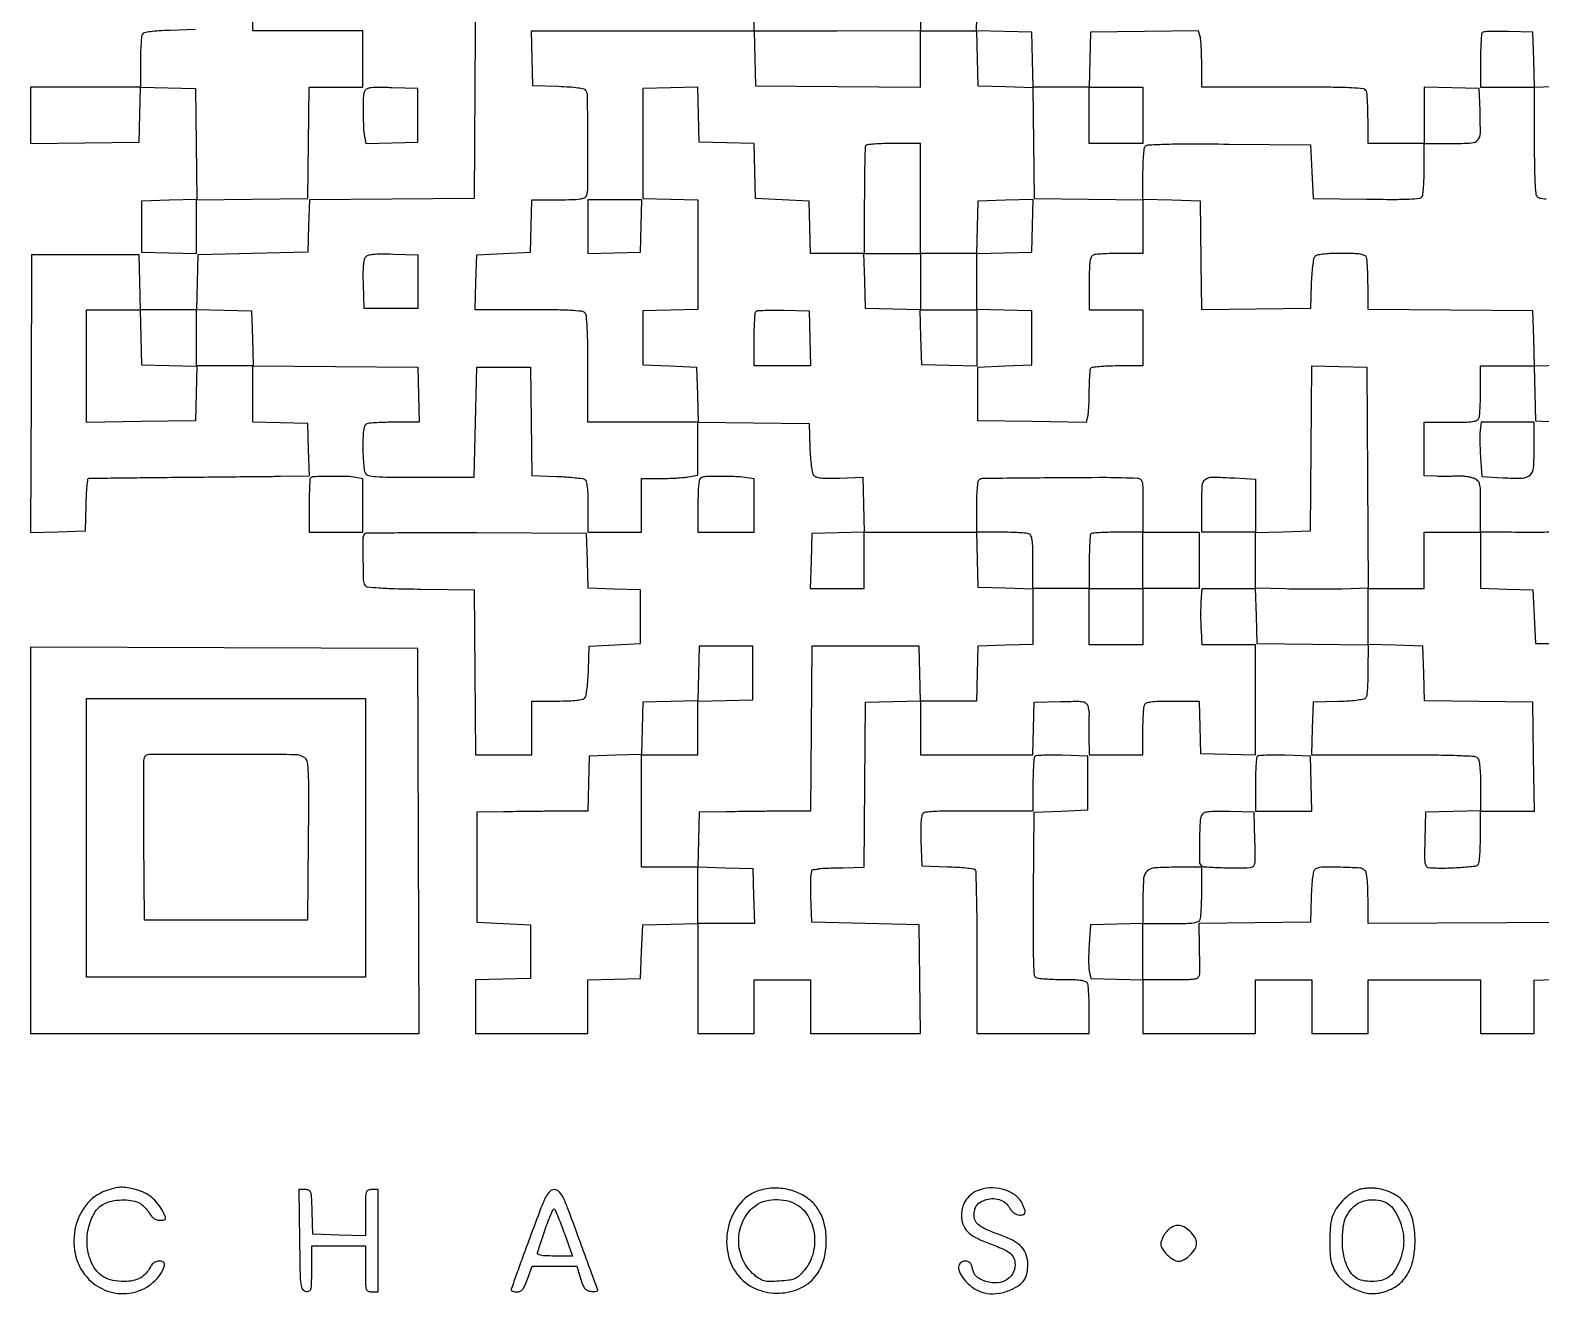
# Model space of a CAD drawing. Extents: x 179 to 1071, y 112 to 1107.
# Drawn here: x 179 to 770, y 112 to 606 of the extents above; entities that cross this region are included whole.
import ezdxf

# ---------------------------------------------------------------- set-up
doc = ezdxf.new("R2010")
doc.units = 0

msp = doc.modelspace()

# ---------------------------------------------------------------- linework, layer by layer
for points in [[(353.021194, 626.932122), (352.760597, 583.716061), (352.5, 540.5), (320.284831, 540.236193), (288.069661, 539.972386), (287.784831, 529.736193), (287.5, 519.5), (266, 519), (244.5, 518.5), (244.216168, 507.75), (243.932337, 497), (233, 497), (222.067663, 497), (221.783832, 507.75), (221.5, 518.5), (200.5, 518.5), (179.5, 518.5), (179.241371, 464.216081), (178.982742, 409.932162), (189.741371, 410.216081), (200.5, 410.5), (200.784983, 420.75, -0.006511), (200.945719, 424.685749, -0.010662), (201.196289, 428.013236, -0.004523), (201.490142, 430.787448, -0.348579), (201.784983, 431.082292, -0.025611), (202.357742, 431.11864, -0.00005), (211.543089, 431.229478, -0.000361), (221.872335, 431.345623, -0.000224), (234, 431.467794, 0.000017), (246.887357, 431.592276, 0.000018), (259.561839, 431.715571, 0.000017), (270.498228, 431.82271, 0.000079), (276.784983, 431.885503), (288.069966, 432), (287.784983, 442.25), (287.5, 452.5), (276.75, 452.783832), (266, 453.067663), (266, 464.047685), (266, 475.027706), (298.25, 474.763853), (330.5, 474.5), (330.783832, 463.75), (331.067663, 453), (321.615619, 453, 0.00593), (317.880092, 452.955696, 0.007809), (314.475463, 452.821697, 0.005887), (311.638889, 452.632128, 0.0721), (310.581787, 452.393011, 0.188329), (309.787918, 451.670019, 0.071886), (309.31469, 450.223948, 0.035943), (309.06419, 447.749366, 0.007258), (309, 443.32727, 0.009887), (309.06651, 439.963907, 0.012432), (309.267074, 436.854244, 0.010616), (309.553271, 434.274829, 0.090159), (309.909187, 433.169685, 0.215412), (311.151509, 432.215309, 0.038645), (314.110031, 431.757667, 0.017506), (319.501099, 431.535379, 0.002005), (331.659187, 431.508733), (352.5, 431.546612), (353, 453.023306), (353.5, 474.5), (364, 474.5), (374.5, 474.5), (374.769551, 453.365522), (375.039103, 432.231044), (384.769551, 431.835524, -0.006929), (388.587919, 431.627281, -0.009555), (392.008868, 431.327351, -0.00662), (394.846901, 430.985715, -0.106468), (395.75, 430.660985, -0.200997), (396.331606, 429.840721, -0.026002), (396.698973, 427.67557, -0.021483), (396.931155, 424.505891, -0.00754), (397, 419.940983), (397, 410), (407.5, 410), (418, 410), (418, 420.5), (418, 431), (425.25, 431.011006, 0.007384), (428.300722, 431.060694, 0.006558), (431.471875, 431.200855, 0.006596), (434.322224, 431.402079, 0.020037), (436.25, 431.641848), (440, 432.261685), (440, 442.650345), (440, 453.039005), (461.75, 452.769502), (483.5, 452.5), (483.790118, 443.054124, 0.010612), (483.983292, 439.337379, 0.014279), (484.325445, 435.984828, 0.011324), (484.748958, 433.236709, 0.130018), (485.20511, 432.252858, 0.155416), (486.198291, 431.61667, 0.039597), (488.102117, 431.265925, 0.026248), (490.988679, 431.119878, 0.007761), (495.414992, 431.197133), (504.5, 431.496799), (504.783473, 420.783752), (505.066946, 410.070705), (494.783473, 409.785353), (484.5, 409.5), (484.216168, 398.75), (483.932337, 388), (494.466168, 388), (505, 388), (505, 399), (505, 410), (526.966168, 410), (548.932337, 410), (549.216168, 399.25), (549.5, 388.5), (560.25, 388.216168), (571, 387.932337), (571, 377), (571, 366.067663), (560.25, 365.783832), (549.5, 365.5), (549.216168, 354.75), (548.932337, 344), (538, 344), (527.067663, 344), (526.783832, 354.75), (526.5, 365.5), (505.5, 365.5), (484.5, 365.5), (484.236147, 333.25), (483.972294, 301), (472.736147, 300.925726, 0.000756), (467.672098, 300.884594, 0.000467), (461.716243, 300.821651, 0.000468), (455.830288, 300.748444, 0.00084), (451, 300.675726), (440.5, 300.5), (440.216168, 289.75), (439.932337, 279), (428.966168, 279), (418, 279), (418, 301), (418, 323), (429, 323), (440, 323), (440, 333.466168), (440, 343.932337), (450.75, 344.216168), (461.5, 344.5), (461.5, 355), (461.5, 365.5), (451, 365.5), (440.5, 365.5), (440.216508, 354.783492), (439.933016, 344.066984), (429.216508, 343.783492), (418.5, 343.5), (418.215399, 333.284601), (417.930798, 323.069202), (407.715399, 322.784601), (397.5, 322.5), (397.216168, 311.75), (396.932337, 301), (385.716168, 300.925726, 0.000756), (380.659824, 300.884595, 0.000466), (374.710374, 300.821651, 0.000467), (368.828929, 300.748444, 0.000838), (364, 300.675726), (353.5, 300.5), (353.5, 279), (353.5, 257.5), (364, 257), (374.5, 256.5), (374.5, 246), (374.5, 235.5), (363.75, 235.216168), (353, 234.932337), (353, 224.466168), (353, 214), (375, 214), (397, 214), (397, 224.465017), (397, 234.930034), (407.25, 235.215017), (417.5, 235.5), (418, 246), (418.5, 256.5), (429.25, 256.783832), (440, 257.067663), (440, 235.533832), (440, 214), (451, 214), (462, 214), (462, 224.5), (462, 235), (473, 235), (484, 235), (484, 224.5), (484, 214), (505.519888, 214), (527.039775, 214), (526.769888, 235.25), (526.5, 256.5), (505.5, 257), (484.5, 257.5), (484.215017, 267.75, -0.005701), (484.131666, 272.833769, -0.025298), (484.267872, 275.81914, -0.042295), (484.592015, 277.593223, -0.313728), (485.215017, 278.11535, 0.009077), (485.779979, 278.176421, 0.006293), (486.416286, 278.265064, 0.006348), (487.025475, 278.365688, 0.012974), (487.5, 278.463035, -0.04467), (488.200358, 278.56102, -0.002025), (490.625618, 278.671865, -0.003374), (493.508206, 278.772433, -0.002409), (496.736147, 278.847686), (504.972294, 279), (505.236147, 311.25), (505.5, 343.5), (516.25, 343.783832), (527, 344.067663), (527, 333.533832), (527, 323), (548.965017, 323), (570.930034, 323), (571.215017, 333.25), (571.5, 343.5), (581.722245, 343.784677, -0.003488), (588.334543, 343.922669, -0.050684), (590.662172, 343.718733, -0.165802), (591.830539, 343.053969, -0.120322), (592.534088, 341.720206, -0.014931), (592.746531, 340.752221, -0.015552), (592.897539, 339.786309, -0.015411), (592.976104, 338.945432, -0.063258), (592.943422, 338.435529, 0.043569), (592.876339, 337.788254, 0.002158), (592.850897, 335.645124, 0.003471), (592.849335, 333.095394, 0.002501), (592.881579, 330.25), (593, 323), (603.5, 323), (614, 323), (614, 331.918213, -0.006277), (614.044331, 335.449196, -0.008159), (614.178303, 338.68135, -0.006338), (614.368222, 341.373807, -0.070946), (614.606989, 342.418213, -0.204941), (615.397244, 343.232062, -0.063222), (617.080782, 343.697172, -0.030449), (620.025624, 343.940347, -0.005378), (625.572006, 344), (635.930034, 344), (636.215017, 333.75), (636.5, 323.5), (647.25, 323.216168), (658, 322.932337), (658, 344.466168), (658, 366), (647.588821, 366), (637.177642, 366), (636.838821, 371.75, -0.008521), (636.73075, 374.332966, -0.005363), (636.688317, 377.353125, -0.005383), (636.710439, 380.325789, -0.009826), (636.80226, 382.75), (637.104519, 388), (647.518428, 388), (657.932337, 388), (658.216168, 377.25), (658.5, 366.5), (680.25, 366.230498), (702, 365.960995), (701.984687, 356.230498, -0.007324), (701.922788, 352.41485, -0.010189), (701.747767, 349.002545, -0.006982), (701.50489, 346.171767, -0.117173), (701.199653, 345.288805, -0.199883), (700.411, 344.737468, -0.01918), (698.055937, 344.315749, -0.019108), (694.800174, 343.987032, -0.00836), (690.464966, 343.788805), (680.5, 343.5), (680.215017, 333.25), (679.930034, 323), (711.765017, 323, -0.001892), (727.135182, 322.941832, -0.007185), (736.736559, 322.731153, -0.005113), (743.415369, 322.420131, -0.184201), (744.8, 321.8, -0.150842), (745.32772, 320.800954, -0.01939), (745.688563, 318.376818, -0.018512), (745.925628, 315.088767, -0.008739), (746, 310.833832), (746, 301.067663), (735.25, 300.783832), (724.5, 300.5), (724.216168, 289.75, 0.003787), (724.096428, 283.38925, 0.03711), (724.265201, 280.711219, 0.117919), (724.770434, 279.415829, 0.228032), (725.716168, 278.879639, 0.018888), (731.670336, 278.70335, 0.015344), (738.050698, 278.95141, 0.00813), (743.904989, 279.454965, 0.229704), (745.166069, 280.234465, 0.115966), (745.484271, 281.149452, 0.007401), (745.737902, 283.992312, 0.010529), (745.920319, 287.423008, 0.007624), (745.984687, 291.25), (746, 301), (756.519888, 301), (767.039775, 301), (766.769888, 322.25), (766.5, 343.5), (745.283631, 343.76979), (724.067262, 344.03958), (723.783631, 354.76979), (723.5, 365.5), (712.75, 365.783832), (702, 366.067663), (702, 377.033832), (702, 388), (713, 388), (724, 388), (724, 399), (724, 410), (735, 410), (746, 410), (746, 399.034983), (746, 388.069966), (756.25, 387.784983), (766.5, 387.5), (767, 377), (767.5, 366.5), (778, 366.5)], [(243.5, 606.5), (233.535034, 606.211195, 0.00836), (229.199826, 606.012968, 0.019108), (225.944063, 605.684251, 0.01918), (223.589, 605.262532, 0.199883), (222.800347, 604.711195, 0.117226), (222.495095, 603.827893, 0.006962), (222.252233, 600.991726, 0.010173), (222.077211, 597.573123, 0.007309), (222.015313, 593.75), (222, 584), (200.5, 584), (179, 584), (179, 572.980112), (179, 561.960225), (200.25, 562.230112), (221.5, 562.5), (221.784171, 573.283485), (222.068343, 584.06697), (232.784171, 583.783485), (243.5, 583.5), (243.769408, 561.784029), (244.038815, 540.068057), (233.269408, 539.784029), (222.5, 539.5), (222.5, 529.5), (222.5, 519.5), (233.25, 519.216168), (244, 518.932337), (244, 529.446666), (244, 539.960995), (265.75, 540.230498), (287.5, 540.5), (287.769502, 562.25), (288.039005, 584), (298.519502, 584), (309, 584), (309, 595), (309, 606), (287.5, 606), (266, 606), (266, 616.5)], [(780.134479, 409.974554, -0.000258), (770.73125, 409.959759, -0.000258), (762.325667, 409.955194, -0.000836), (756.75, 409.964359), (746, 410), (746, 420.024751, 0.00376), (745.950246, 426.641344, 0.056819), (745.655977, 428.917788, 0.161357), (744.877685, 430.153615, 0.081554), (743.268344, 431.088075, 0.037884), (741.969799, 431.47217, 0.019745), (740.305599, 431.761907, 0.019521), (738.564973, 431.925749, 0.028127), (737.018344, 431.923547, -0.008568), (735.334545, 431.855269, -0.003934), (733.138201, 431.821166, -0.003894), (730.825738, 431.821467, -0.005375), (728.75, 431.860223), (724, 432), (724, 442.5), (724, 453), (734.393011, 453, 0.005351), (739.960143, 453.059586, 0.030363), (742.913621, 453.30265, 0.063068), (744.601595, 453.76761, 0.205218), (745.393011, 454.581787, 0.07203), (745.632106, 455.638111, 0.005915), (745.821697, 458.465525, 0.007831), (745.955695, 461.859224, 0.005951), (746, 465.581787), (746, 475), (756.533832, 475), (767.067663, 475), (766.783832, 485.75), (766.5, 496.5), (734.25, 496.763853), (702, 497.027706), (702, 506.432066, 0.005959), (701.955694, 510.149321, 0.007839), (701.821697, 513.538545, 0.005926), (701.632097, 516.362208, 0.072001), (701.393011, 517.418213, 0.195813), (700.640217, 518.221211, 0.068138), (699.093468, 518.690975, 0.033385), (696.417502, 518.937985, 0.006325), (691.515456, 519, 0.008505), (687.246787, 518.927386, 0.022826), (684.218642, 518.685644, 0.029015), (682.121827, 518.29689, 0.160543), (681.162563, 517.695876, 0.131421), (680.722996, 516.740901, 0.010763), (680.312947, 514.000112, 0.013854), (679.980158, 510.65896, 0.010217), (679.790118, 506.945876), (679.5, 497.5), (658.25, 497.230112), (637, 496.960225), (636.881648, 506.730112, -0.000059), (636.826893, 511.29486, -0.000031), (636.75939, 517.00822, -0.00003), (636.690668, 522.885512, -0.000046), (636.631648, 528), (636.5, 539.5), (625.25, 539.782751), (614, 540.065502), (614, 529.532751), (614, 519), (605.081787, 519, 0.006277), (601.550804, 518.955669, 0.008159), (598.31865, 518.821697, 0.006338), (595.626193, 518.631778, 0.070946), (594.581787, 518.393011, 0.205218), (593.76761, 517.601595, 0.063068), (593.30265, 515.913621, 0.030363), (593.059586, 512.960143, 0.005351), (593, 507.393011), (593, 497), (603.5, 497), (614, 497), (614, 486), (614, 475), (604.059017, 475, 0.00904), (600.206338, 474.930338, 0.013724), (596.863562, 474.717433, 0.008318), (594.119629, 474.420801, 0.227008), (593.523529, 474.03807, 0.114568), (593.287138, 473.33751, 0.006655), (593.096337, 471.070962, 0.00982), (592.956918, 468.3415, 0.007049), (592.904095, 465.28807, -0.006357), (592.853991, 462.139959, -0.00719), (592.724075, 459.121063, -0.006624), (592.542938, 456.561021, -0.038788), (592.326266, 455.230442), (591.773366, 452.960884), (570.636683, 453.230442), (549.5, 453.5), (549.5, 464), (549.5, 474.5), (560, 475), (570.5, 475.5), (570.5, 486), (570.5, 496.5), (559.75, 496.783832), (549, 497.067663), (549, 486), (549, 474.932337), (538.25, 475.216168), (527.5, 475.5), (527.216508, 486.216508), (526.933016, 496.933016), (516.216508, 497.216508), (505.5, 497.5), (505.216168, 508.25), (504.932337, 519), (494.501151, 519), (484.069966, 519), (483.784983, 529.25), (483.5, 539.5), (473, 540), (462.5, 540.5), (462.216508, 551.216508), (461.933016, 561.933016), (451.216508, 562.216508), (440.5, 562.5), (440.215829, 573.283485), (439.931657, 584.06697), (429.215829, 583.783485), (418.5, 583.5), (418.5, 562), (418.5, 540.5), (429.25, 540.216168), (440, 539.932337), (440, 518.5), (440, 497.067663), (429.25, 496.783832), (418.5, 496.5), (418.5, 486), (418.5, 475.5), (429, 475), (439.5, 474.5), (439.783832, 463.75), (440.067663, 453), (418.533832, 453), (397, 453), (397, 473.8, 0.003169), (396.937931, 483.593081, 0.010454), (396.721154, 490.045513, 0.00933), (396.391927, 494.538104, 0.175156), (395.8, 495.8, 0.175197), (394.537589, 496.392044, 0.009311), (390.038418, 496.721201, 0.01044), (383.576319, 496.93795, 0.003163), (373.766168, 497), (352.932337, 497), (353.216168, 507.75), (353.5, 518.5), (364, 519), (374.5, 519.5), (374.784983, 529.75), (375.069966, 540), (385.427994, 540, 0.005378), (390.974376, 540.059653, 0.030449), (393.919218, 540.302828, 0.063222), (395.602756, 540.767938, 0.204941), (396.393011, 541.581787, 0.091395), (396.994457, 544.811315, 0.001635), (396.969186, 562.480041, 0.001141), (396.843095, 580.536674, 0.14012), (396.199653, 582.711195, 0.199883), (395.411, 583.262532, 0.01918), (393.055937, 583.684251, 0.019108), (389.800174, 584.012968, 0.00836), (385.464966, 584.211195), (375.5, 584.5), (375.216168, 595.25), (374.932337, 606), (418.466168, 606), (462, 606), (462, 616.480498)], [(777.75, 584.216168), (767, 583.932337), (767, 563.166168, 0.003175), (767.062087, 553.390155, 0.010469), (767.278893, 546.947392, 0.00935), (767.608191, 542.461379, 0.175114), (768.2, 541.2, 0.150969), (769.200304, 540.671932, 0.019349), (771.630442, 540.311224, 0.018472)], [(810.5, 257.5), (756.25, 257.241388), (702, 256.982775), (702, 266.791388, 0.008684), (701.925724, 271.067415, 0.018462), (701.688829, 274.36771, 0.019339), (701.328156, 276.799376, 0.151001), (700.8, 277.8, 0.184555), (698.79675, 278.695547, 0.008728), (691.292536, 278.98037, 0.01026), (683.872565, 278.980082, 0.137242), (681.288805, 278.199653, 0.199883), (680.737468, 277.411, 0.01918), (680.315749, 275.055937, 0.019108), (679.987032, 271.800174, 0.00836), (679.788805, 267.464966), (679.5, 257.5), (657.690244, 257.230331), (635.880488, 256.960662), (636.006297, 248.230331, -0.001028), (636.049627, 244.722803, -0.001214), (636.075747, 241.403597, -0.00106), (636.085061, 238.600628, -0.007638), (636.066053, 237.25, -0.15749), (635.614629, 235.980962, -0.180944), (634.529323, 235.302638, -0.047129), (632.101853, 235.043371, -0.003053), (625, 235), (614, 235), (614, 246), (614, 257), (624.893011, 257, 0.005003), (630.756842, 257.058671, 0.029178), (633.833669, 257.300233, 0.06089), (635.585285, 257.763049, 0.209079), (636.393011, 258.581787, 0.07203), (636.632106, 259.638111, 0.005915), (636.821697, 262.465525, 0.007831), (636.955695, 265.859224, 0.005951), (637, 269.581787), (637, 279), (627.434259, 279, 0.013406), (618.656095, 278.764602, 0.170487), (615.651483, 277.524807, 0.194511), (614.283965, 274.747191, 0.01832), (614, 266.999799), (614, 257.069966), (603.75, 256.784983), (593.5, 256.5), (592.970418, 249, 0.009238), (592.809463, 245.908595, 0.009315), (592.763426, 242.821875, 0.009163), (592.822694, 240.13329, 0.036753), (593.009432, 238.5), (593.578029, 235.5), (603.789014, 235.215017), (614, 234.930034), (614, 224.465017), (614, 214), (636, 214), (658, 214), (658, 224.5), (658, 235), (669, 235), (680, 235), (680, 224.5), (680, 214), (691, 214), (702, 214), (702, 224.5), (702, 235), (724, 235), (746, 235), (746, 224.5), (746, 214), (756.5, 214), (767, 214), (767, 224.43946), (767, 234.878919), (778.75, 235.18946, -0.003822)]]:
    msp.add_lwpolyline(points, format="xyb")
for points in [[(527, 627.5), (527, 606), (537.965017, 606), (548.930034, 606), (549.215017, 616.25)], [(777.716515, 475.215829), (766.93303, 474.931657), (767.216515, 464.215829), (767.5, 453.5), (778, 453)]]:
    msp.add_lwpolyline(points)
for points in [[(462.216462, 595.221061), (462.5, 584.5), (494.75, 584.236147), (527, 583.972294), (527, 594.98593), (527, 605.999567), (494.466462, 605.970844), (461.932924, 605.942122)], [(614, 573), (614, 562), (603.5, 562), (593, 562), (593, 573), (593, 584), (603.5, 584), (614, 584)], [(397, 529.465017), (397, 518.930034), (407.25, 519.215017), (417.5, 519.5), (417.784983, 529.75), (418.069966, 540), (407.534983, 540), (397, 540)], [(222.216168, 486.25), (222.5, 475.5), (233.25, 475.216168), (244, 474.932337), (244, 486), (244, 497.067663), (254.75, 496.783832), (265.5, 496.5), (265.783832, 485.75), (266.067663, 475), (255.067663, 475), (244.067663, 475), (243.783832, 464.25), (243.5, 453.5), (222.25, 453.230112), (201, 452.960225), (201, 474.980112), (201, 497), (211.466168, 497), (221.932337, 497)], [(179, 289.506286), (179, 214), (255.006326, 214), (331.012652, 214), (330.756326, 289.25), (330.5, 364.5), (254.75, 364.756286), (179, 365.012572)], [(310, 290.5), (310, 236), (255.5, 236), (201, 236), (201, 290.5), (201, 345), (255.5, 345), (310, 345)], [(461.783832, 267.75), (462.067663, 257), (451.033832, 257), (440, 257), (440, 268.085186), (440, 279.170371), (450.75, 278.835186), (461.5, 278.5)]]:
    msp.add_lwpolyline(points, close=True)
for points in [[(549.215822, 595.284178), (549.5, 584.5), (560.230591, 584.216365), (570.961183, 583.93273), (571.230591, 562.216365), (571.5, 540.5), (592.75, 540.230112), (614, 539.960225), (614.015313, 549.730112, -0.007601), (614.079624, 553.564638, -0.010503), (614.261873, 557.001482, -0.00737), (614.515242, 559.849658, -0.116049), (614.833164, 560.764295, -0.241759), (615.993173, 561.445189, -0.006458), (622.104718, 561.710935, -0.008037), (631.337414, 561.844504, -0.001667), (647.567852, 561.764295), (679.5, 561.5), (680, 551), (680.5, 540.5), (701.428109, 540.22917, 0.002701), (711.928451, 540.150006, 0.012029), (718.091209, 540.285113, 0.012869), (722.095412, 540.572759, 0.230932), (723.162796, 541.22917, 0.115844), (723.482259, 542.147219, 0.007444), (723.73694, 544.990756, 0.010563), (723.920078, 548.422631, 0.007655), (723.984687, 552.25), (724, 562), (734.480948, 562, 0.01319), (742.50249, 562.211645, 0.203196), (744.933469, 563.397028, 0.179688), (745.928151, 566.034911, 0.009927), (745.795054, 575), (745.5, 583.5), (734.75, 583.783832), (724, 584.067663), (724, 573.033832), (724, 562), (713, 562), (702, 562), (702, 571.418213, 0.005951), (701.955695, 575.140776, 0.007831), (701.821697, 578.534475, 0.005915), (701.632106, 581.361889, 0.07203), (701.393011, 582.418213, 0.278928), (700.20049, 583.344421, 0.016926), (695.501946, 583.732843, 0.010892), (687.287896, 583.953426, 0.001266), (668.893011, 584), (637, 584), (636.986345, 592.75, 0.0063), (636.936549, 596.266462, 0.007401), (636.798077, 599.596363, 0.006599), (636.60264, 602.401486, 0.044787), (636.364606, 603.769533), (635.756521, 606.039067), (614.628261, 605.769533), (593.5, 605.5), (593.216168, 594.75), (592.932337, 584), (582, 584), (571.067663, 584), (570.783832, 594.75), (570.5, 605.5), (559.715822, 605.784178), (548.931643, 606.068357)], [(746.700461, 605.367127, 0.177417), (746.420396, 604.763196, 0.00491), (746.20576, 601.83701, 0.009524), (746.050742, 598.343969, 0.006326), (746, 594.333333), (746, 584), (756.533832, 584), (767.067663, 584), (766.783832, 594.75), (766.5, 605.5), (756.950461, 605.783794, 0.007041), (753.240283, 605.841782, 0.010544), (750.000338, 605.778463, 0.005798), (747.297812, 605.637197, 0.182377)], [(309.585387, 582.26903, 0.070111), (309.16893, 579.803588, 0.008042), (309.105382, 574.160501, 0.010145), (309.248693, 568.455013, 0.033419), (309.670042, 564.715977), (310.173856, 561.931953), (320.336928, 562.215977), (330.5, 562.5), (330.5, 573), (330.5, 583.5), (320.328217, 583.78412, 0.004487), (314.41608, 583.896176, 0.037539), (311.749924, 583.722457, 0.100847), (310.336143, 583.220563, 0.182312)], [(505.600328, 561.162335, 0.131942), (505.390185, 560.461218, 0.001024), (505.230476, 554.501173, 0.003672), (505.111141, 547.642876, 0.00234), (505.068247, 539.662335), (505.053872, 519), (516.026936, 519), (527, 519), (527, 508), (527, 497), (538, 497), (549, 497), (549, 507.966168), (549, 518.932337), (559.75, 519.216168), (570.5, 519.5), (570.785361, 529.78419), (571.070721, 540.068381), (560.285361, 539.78419), (549.5, 539.5), (549.215017, 529.25), (548.930034, 519), (537.965017, 519), (527, 519), (527, 540.5), (527, 562), (516.559017, 562, 0.007499), (512.519934, 561.939417, 0.011574), (509.032997, 561.753936, 0.006045), (506.135844, 561.497216, 0.233287)], [(330.5, 508), (330.5, 497.5), (320, 497.5), (309.5, 497.5), (309.211141, 506.850715, -0.008898), (309.156589, 511.019073, -0.019663), (309.296615, 514.197242, -0.02258), (309.596888, 516.521045, -0.1305), (310.112128, 517.635106, -0.149751), (311.166788, 518.32726, -0.044369), (313.081903, 518.705126, -0.027023), (316.065714, 518.860698, -0.006919), (320.900987, 518.784391), (330.5, 518.5)], [(483.783832, 485.75), (484.067663, 475), (473.033832, 475), (462, 475), (462, 485.333333, -0.006317), (462.050668, 489.343898, -0.009512), (462.205463, 492.836713, -0.004898), (462.419778, 495.762931, -0.177451), (462.699448, 496.366114, -0.183378), (463.300668, 496.636532, -0.005301), (466.145783, 496.777033, -0.010046), (469.547259, 496.840477, -0.006672), (473.449448, 496.782781), (483.5, 496.5)], [(701.760597, 431.283939), (702.021194, 388.067878), (691.760597, 387.783939, -0.004726), (686.988405, 387.697009, -0.002493), (681.062488, 387.674628, -0.00248), (674.995312, 387.712049, -0.003824), (669.75, 387.81054), (658, 388.121081), (658, 399.06054), (658, 410), (647.5, 410), (637, 410), (637, 420.383423, -0.012956), (637.205275, 428.304227, -0.208015), (638.372057, 430.647426, -0.181573), (640.955881, 431.55962, -0.009493), (649.89279, 431.212348), (658, 430.743029), (658, 420.337683), (658, 409.932337), (668.75, 410.216168), (679.5, 410.5), (679.763898, 442.783691), (680.027795, 475.067381), (690.763898, 474.783691), (701.5, 474.5)], [(745.855386, 449.75, 0.024446), (745.747243, 448.021353, 0.006711), (745.746772, 445.292503, 0.006766), (745.829727, 442.195785, 0.007014), (745.99598, 439.139371), (746.5, 431.778741), (754.677367, 431.315315, 0.01841), (762.440439, 431.161616, 0.187997), (765.363685, 432.358708, 0.186639), (766.717071, 435.222832, 0.018102), (767, 443.035184), (767, 453), (756.609406, 453), (746.218812, 453)], [(288.527465, 431.194132, 0.183225), (288.315235, 430.722654, 0.003003), (288.154943, 427.786193, 0.007363), (288.038139, 424.33193, 0.004769), (288, 420.333333), (288, 410), (298.5, 410), (309, 410), (309, 420.420545), (309, 430.841089), (306.25, 431.384429, 0.042934), (302.724363, 431.771145, 0.008543), (296.37883, 431.81143, 0.003636), (289.68507, 431.690863, 0.19235)], [(441.25, 431.328535, 0.247026), (440.654277, 430.634399, 0.027716), (440.291885, 428.516593, 0.021851), (440.065094, 425.298675, 0.006666), (440, 420.416667), (440, 410), (451, 410), (462, 410), (462, 420.420545), (462, 430.841089), (459.25, 431.309809, 0.033857), (455.583372, 431.681896, 0.008101), (449.458616, 431.787514, 0.005225), (443.240675, 431.729009, 0.089572)], [(611.75, 431.12754, -0.150263), (613.017014, 430.657968, -0.179117), (613.693392, 429.586542, -0.048879), (613.955295, 427.235766, -0.003318), (614, 420.5), (614, 410), (625, 410), (636, 410), (636, 399), (636, 388), (625, 388), (614, 388), (614, 377), (614, 366), (603.5, 366), (593, 366), (593, 377), (593, 388), (582, 388), (571, 388), (571, 398.393011, 0.005351), (570.940414, 403.960143, 0.030363), (570.69735, 406.913621, 0.063068), (570.23239, 408.601595, 0.205218), (569.418213, 409.393011, 0.07203), (568.361889, 409.632106, 0.005915), (565.534475, 409.821697, 0.007831), (562.140776, 409.955695, 0.005951), (558.418213, 410), (549, 410), (549, 419.8, -0.009027), (549.069038, 423.623668, -0.013013), (549.279106, 427.000313, -0.008728), (549.573675, 429.779068, -0.167132), (549.950148, 430.55, -0.196133), (551.269747, 431.104763, -0.000319), (576.900886, 431.360642, -0.002365), (599.810676, 431.466353, -0.014128)], [(309.65, 409.316667, 0.196935), (309.030106, 407.836068, 0.003915), (309.031947, 399.503736, 0.005056), (309.180387, 391.331938, 0.135231), (309.811407, 389.270909, 0.228384), (310.821704, 388.64341, 0.009456), (315.179757, 388.259718, 0.01097), (321.538324, 387.960859, 0.003025), (331.546095, 387.770909), (352.5, 387.5), (352.763853, 355.25), (353.027706, 323), (364.013853, 323), (375, 323), (375, 333.5), (375, 344), (384.877555, 344, 0.00775), (389.465038, 344.07111, 0.021862), (392.661716, 344.310401, 0.027915), (394.855494, 344.69658, 0.163434), (395.837437, 345.304124, 0.131421), (396.277004, 346.259099, 0.010763), (396.687053, 348.999888, 0.013854), (397.019842, 352.34104, 0.010217), (397.209882, 356.054124), (397.5, 365.5), (407.5, 366), (417.5, 366.5), (417.5, 377), (417.5, 387.5), (407.283481, 387.784613), (397.066961, 388.069227), (396.783481, 398.784613), (396.5, 409.5), (353.4, 409.733333, 0.00142), (336.828852, 409.775996, 0.002315), (322.769687, 409.707187, 0.000304), (310.277704, 409.580627, 0.196123)], [(593.666667, 409.333333, 0.178563), (593.399803, 408.754503, 0.004516), (593.195833, 405.827083, 0.009111), (593.048276, 402.341612, 0.006022), (593, 398.333333), (593, 388), (603.5, 388), (614, 388), (614, 399), (614, 410), (604.166667, 410, 0.006327), (600.350087, 409.951706, 0.009526), (597.026042, 409.804167, 0.004912), (594.241448, 409.599886, 0.177413)], [(223.453816, 321.740243, 0.089548), (223.261817, 320.729866, 0.000598), (223.19019, 311.747155, 0.00234), (223.168607, 301.460077, 0.00149), (223.235201, 289.490243), (223.5, 258.5), (255.5, 258.5), (287.5, 258.5), (287.765726, 289.5, 0.001225), (287.879013, 308.006621, 0.012082), (287.71941, 315.793845, 0.024457), (287.315418, 320.099227, 0.201729), (286.324597, 321.75, 0.157681), (282.495237, 323.016106, 0.001671), (254.221233, 323.106234, 0.001077), (225.335041, 323.03952, 0.309316)], [(571.699448, 322.366114, 0.177451), (571.419778, 321.762931, 0.004898), (571.205463, 318.836713, 0.009512), (571.050668, 315.343898, 0.006317), (571, 311.333333), (571, 301), (559.75, 300.937986, -0.000938), (554.750755, 300.919806, -0.000622), (549.014063, 300.916842, -0.000626), (543.443158, 300.927875, -0.001221), (539, 300.95309, 0.008376), (535.267205, 300.920862, 0.011482), (531.912207, 300.758528, 0.008361), (529.138138, 300.513688, 0.119889), (528.211769, 300.182459, 0.19297), (527.605143, 299.309896, 0.033421), (527.279663, 297.285875, 0.023559), (527.138636, 294.189726, 0.006866), (527.211769, 289.417355), (527.5, 279.5), (537.489096, 279.210904, -0.007301), (541.375134, 279.041617, -0.010751), (544.780807, 278.769818, -0.006315), (547.608912, 278.446672, -0.166257), (548.284701, 278.115299, -0.191744), (548.612679, 277.353425, -0.000831), (548.849128, 268.247223, -0.003828), (549.022216, 257.847502, -0.002385), (549.073607, 245.654394), (549.056003, 214), (571.028001, 214), (593, 214), (593, 222.918213, 0.006277), (592.955669, 226.449196, 0.008159), (592.821697, 229.68135, 0.006338), (592.631778, 232.373807, 0.070946), (592.393011, 233.418213, 0.194682), (591.644645, 234.219983, 0.068336), (590.110608, 234.692539, 0.033702), (587.463534, 234.944731, 0.006483), (582.643011, 235.015313, -0.008114), (579.048739, 235.079664, -0.011074), (575.814373, 235.261873, -0.008082), (573.13823, 235.515761, -0.114203), (572.235705, 235.833164, -0.241759), (571.554811, 236.993173, -0.006458), (571.289065, 243.104718, -0.008037), (571.155496, 252.337414, -0.001667), (571.235705, 268.567852), (571.5, 300.5), (582, 301), (592.5, 301.5), (592.5, 312), (592.5, 322.5), (582.449448, 322.782781, 0.006672), (578.547259, 322.840477, 0.010046), (575.145783, 322.777033, 0.005301), (572.300668, 322.636532, 0.183378)], [(658.699448, 322.366114, 0.177451), (658.419778, 321.762931, 0.004898), (658.205463, 318.836713, 0.009512), (658.050668, 315.343898, 0.006317), (658, 311.333333), (658, 301), (669.033832, 301), (680.067663, 301), (679.783832, 311.75), (679.5, 322.5), (669.449448, 322.782781, 0.006672), (665.547259, 322.840477, 0.010046), (662.145783, 322.777033, 0.005301), (659.300668, 322.636532, 0.183378)], [(637.243375, 299.784391, 0.16199), (636.366977, 297.512275, 0.00795), (636.113777, 289.358712, 0.00614), (636.089957, 281.041241, 0.257422), (636.936759, 279.539085, 0.1273), (638.203067, 279.146903, 0.002725), (644.759546, 278.873675, 0.00694), (651.156353, 278.730871, 0.017797), (655.783832, 278.856529, 0.145674), (657.073106, 279.33015, 0.189174), (657.731109, 280.390243, 0.049039), (657.927127, 282.730184, 0.002993), (657.783832, 289.75), (657.5, 300.5), (647.900987, 300.784391, 0.007498), (643.342403, 300.851053, 0.0233), (640.272704, 300.70678, 0.031993), (638.210326, 300.379201, 0.166511)], [(208.5, 152.497852, 0.14519), (200.681632, 146.818469, 0.116968), (196.41551, 137.299167, 0.113565), (196.817629, 126.643632, 0.131123), (201.89606, 117.868646, 0.113634), (209.157237, 113.325343, 0.115923), (217.619121, 112.459324, 0.118971), (225.413909, 115.443742, 0.124193), (230.84263, 121.618517, 0.03346), (231.212395, 122.475891, 0.04406), (231.424827, 123.300218, 0.050882), (231.467443, 123.981444, 0.188744), (231.29815, 124.368517, 0.160671), (230.067851, 124.988491, 0.110544), (228.497943, 124.87521, 0.098839), (226.98126, 124.06766, 0.103167), (225.918144, 122.75, -0.063178), (224.161122, 120.178837, -0.08375), (221.957644, 118.404139, -0.078426), (219.177625, 117.375503, -0.048344), (215.70034, 117.022236, -0.04941), (211.258689, 117.441467, -0.081821), (207.73818, 118.751051, -0.088635), (205.014143, 121.027897, -0.068002), (202.943379, 124.316317, -0.084799), (201.241122, 130.793531, -0.0746), (201.668458, 137.776485, -0.081058), (204.011359, 143.784799, -0.140916), (207.871757, 147.433683, -0.068728), (210.868672, 148.493835, -0.041755), (214.607115, 148.941988, -0.041932), (218.333824, 148.76308, -0.07407), (221.287676, 147.914788, -0.057259), (222.32423, 147.290738, -0.029084), (223.47559, 146.292138, -0.028453), (224.557499, 145.110315, -0.037727), (225.391265, 143.914788, 0.041443), (226.299311, 142.633129, 0.065336), (227.292419, 141.724388, 0.07484), (228.377168, 141.185355, 0.078103), (229.556536, 141, 0.029429), (231.320197, 141.103896, 0.305593), (231.843486, 141.554445, 0.177798), (231.769701, 142.419134, 0.010678), (230.595014, 144.79966, 0.05054), (228.759472, 147.596725, 0.053283), (226.428978, 149.914159, 0.053088), (223.653157, 151.693551, 0.049506), (220.5, 152.898572, 0.021914), (217.031839, 153.682442, 0.053011), (214.414466, 153.872644, 0.053694), (211.835668, 153.507482, 0.022984)], [(464.61989, 152.817289, 0.154005), (456.470828, 147.51913, 0.118537), (451.804166, 137.925325, 0.114556), (451.92848, 126.984805, 0.137333), (456.961173, 118.038827, 0.116514), (464.145238, 113.600393, 0.101874), (472.930896, 112.555382, 0.104581), (481.227215, 115.058808, 0.129658), (487.057362, 120.592814, 0.081123), (489.453346, 126.393888, 0.060485), (490.20757, 133.287917, 0.060982), (489.29195, 140.097084, 0.086528), (486.760383, 145.644747, 0.091251), (482.701052, 149.725799, 0.073326), (477.142334, 152.477626, 0.070938), (470.840408, 153.570088, 0.075363)], [(550.312913, 152.941135, 0.080547), (547.334595, 151.484172, 0.082539), (544.997996, 149.170751, 0.081382), (543.511675, 146.19532, 0.075359), (543, 142.819687, 0.088251), (543.608695, 139.397884, 0.106604), (545.350877, 136.646628, 0.079342), (548.52517, 134.305149, 0.030305), (553.56257, 132.076098, -0.012766), (559.249276, 129.79459, -0.068394), (562.101231, 128.070876, -0.127114), (563.504011, 126.177735, -0.096506), (564, 123.631935, -0.138957), (562.953534, 119.939216, -0.140602), (560.128814, 117.364493, -0.122499), (556.025053, 116.464146, -0.092253), (551.492277, 117.43878, -0.035794), (549.776542, 118.304574, -0.072831), (548.608961, 119.257083, -0.081291), (547.842737, 120.429487, -0.054866), (547.358856, 121.955719, 0.035778), (546.942194, 123.467567, 0.109162), (546.38187, 124.365459, 0.133612), (545.569189, 124.841373, 0.066126), (544.375, 125, 0.21302), (542.548723, 124.184946, 0.213332), (541.937269, 122.282012, 0.114242), (542.920197, 119.476189, 0.055292), (545.310276, 116.489724, 0.075071), (548.958684, 113.798553, 0.08249), (553.124765, 112.413017, 0.079589), (557.639213, 112.423769, 0.063899), (562.301782, 113.809294, 0.042511), (565.613895, 115.624916, 0.098755), (567.611896, 117.614483, 0.101479), (568.662404, 120.181973, 0.046561), (569, 123.7994, 0.07958), (568.40626, 127.506219, 0.105775), (566.690071, 130.44594, 0.084992), (563.594222, 132.858761, 0.036253), (558.783048, 135.00721, -0.011227), (553.015597, 137.243943, -0.058167), (550.035022, 138.905752, -0.115372), (548.543377, 140.619404, -0.123658), (548.015313, 142.773053, -0.043908), (548.231166, 145.078022, -0.102447), (548.879477, 146.676463, -0.105918), (550.093061, 147.853824, -0.049009), (552.070967, 148.836882, -0.076838), (554.954989, 149.451428, -0.087923), (557.751371, 149.117577, -0.092816), (560.145373, 147.8733, -0.097614), (561.877393, 145.865393, 0.044013), (562.709582, 144.662255, 0.060511), (563.66476, 143.760146, 0.069046), (564.694817, 143.199982, 0.089589), (565.75, 143.006323, 0.070043), (567.244323, 143.212407, 0.269108), (567.871214, 143.86133, 0.148078), (567.808514, 145.074203, 0.020467), (566.845874, 147.438924, 0.122509), (564.314661, 150.625166, 0.083793), (560.214882, 152.803882, 0.076964), (555.27177, 153.640433, 0.077212)], [(284.22886, 133.25, 0.001486), (284.447108, 120.182708, 0.026329), (284.75199, 115.974289, 0.107788), (285.435969, 114.038936, 0.222375), (286.75, 113.180449, 0.134901), (288.018293, 113.342528, 0.235151), (288.696788, 114.126183, 0.059351), (288.957331, 116.071705, 0.003641), (289, 121.930449), (289, 131), (299.5, 131), (310, 131), (310, 122, 0.003707), (310.044005, 116.064536, 0.064117), (310.319444, 114.15, 0.224677), (311.049189, 113.306062, 0.104331), (312.5, 113), (315, 113), (315, 133), (315, 153), (312.5, 153, 0.104705), (311.049136, 152.692806, 0.224551), (310.319176, 151.846502, 0.063889), (310.043924, 149.925856, 0.003684), (310, 143.965017), (310, 134.930034), (299.75, 135.215017), (289.5, 135.5), (289.211067, 144.25, 0.00416), (288.976485, 149.922741, 0.064353), (288.631275, 151.839627, 0.212974), (287.875335, 152.6905, 0.106584), (286.439927, 153), (283.95772, 153)], [(374.124832, 133.75, 0.001213), (371.389591, 126.316765, 0.001922), (369.086358, 119.934375, 0.000417), (367.089933, 114.320045, 0.08738), (366.994135, 113.75, 0.257046), (367.155828, 113.46162, 0.060681), (367.674623, 113.220313, 0.047701), (368.419976, 113.054559, 0.030883), (369.302456, 113, 0.103381), (370.542237, 113.259108, 0.118517), (371.505213, 113.988122, 0.069155), (372.374576, 115.409985, 0.016374), (373.402886, 118), (375.200861, 123), (383.924863, 123), (392.648865, 123), (394.11819, 118.25, 0.018065), (395.020852, 115.666385, 0.082363), (395.831847, 114.302953, 0.123726), (396.864268, 113.56021, 0.06555), (398.402738, 113.173062, 0.028948), (399.457564, 113.112094, 0.058008), (400.285537, 113.208599, 0.103181), (400.769022, 113.43477, 0.338193), (400.858979, 113.753145, -0.006282), (400.591433, 114.454781, -0.000051), (398.5492, 120.021279, -0.000184), (396.208956, 126.409356, -0.000119), (393.5, 133.817783, 0.002135), (389.068511, 145.787086, 0.026561), (387.129408, 150.224648, 0.084182), (385.623439, 152.276956, 0.193638), (383.880698, 152.987699, 0.195012), (382.132673, 152.288517, 0.084144), (380.613142, 150.235746, 0.026465), (378.644372, 145.784282, 0.002118)], [(478.701451, 147.040484, -0.132185), (483.395711, 142.105483, -0.102145), (485.555552, 134.97126, -0.097451), (484.752572, 127.270717, -0.108175), (481.082788, 120.766626, -0.036422), (479.286021, 119.028632, -0.082227), (477.658947, 118.071195, -0.062047), (475.535184, 117.542785, -0.014084), (471.831913, 117.202032, -0.012543), (468.002689, 117.054513, -0.063614), (465.884883, 117.296211, -0.083882), (464.177257, 118.034472, -0.031027), (462.064061, 119.59955, -0.111861), (457.561953, 125.540328, -0.105661), (455.93871, 132.967951, -0.106113), (457.494815, 140.384438, -0.113746), (461.940751, 146.296691, -0.096441), (465.485311, 148.266449, -0.067749), (469.98792, 149.08411, -0.066192), (474.659471, 148.672692, -0.082062)], [(698.604322, 153.005326, 0.071877), (695.71922, 151.618475, 0.042159), (692.724617, 149.217296, 0.041605), (690.113201, 146.284564, 0.060083), (688.376839, 143.282119, 0.07604), (687.399794, 139.495421, 0.021235), (687.042426, 133.368656, 0.021382), (687.208244, 127.219267, 0.072833), (688.061334, 123.3151, 0.091885), (690.966032, 118.510735, 0.078339), (695.548416, 114.748801, 0.079548), (700.994027, 112.622434, 0.10007), (706.396867, 112.54663, 0.08835), (712.464326, 114.842136, 0.108354), (716.87266, 118.980284, 0.095028), (719.521253, 125.046784, 0.05463), (720.423899, 133, 0.058862), (719.498033, 141.105872, 0.100406), (716.658323, 147.273956, 0.113335), (711.933165, 151.364121, 0.090523), (705.494902, 153.406823, 0.026557), (703.753454, 153.53518, 0.019671), (701.822897, 153.498756, 0.019997), (699.997959, 153.318986, 0.041623)], [(709.885708, 147.3675, -0.094233), (712.160197, 145.030633, -0.046083), (714.130844, 141.352528, -0.044302), (715.497181, 137.104801, -0.055724), (715.956076, 133, -0.055724), (715.497181, 128.895199, -0.044302), (714.130844, 124.647472, -0.046083), (712.160197, 120.969367, -0.094233), (709.885708, 118.6325, -0.099708), (707.230354, 117.471276, -0.050083), (703.578695, 117.055341, -0.050201), (699.944453, 117.372264, -0.106326), (697.352869, 118.465394, -0.092392), (695.123773, 120.738954, -0.058742), (693.427145, 124.046867, -0.051075), (692.357102, 128.160107, -0.03813), (692, 132.836029, -0.024184), (692.23315, 137.653536, -0.057443), (692.98512, 141.156169, -0.070154), (694.394617, 143.95646, -0.054302), (696.635837, 146.538309, -0.101052), (699.452656, 148.249807, -0.070634), (703.102713, 149.003148, -0.070371), (706.833216, 148.711541, -0.098439)], [(387.80151, 135.75), (390.925912, 127), (383.855967, 127, -0.008502), (380.442857, 127.058038, -0.038245), (378.460295, 127.277923, -0.090351), (377.449658, 127.666571, -0.358333), (377.246356, 128.25, 0.006823), (377.542888, 129.090398, 0.000428), (378.381695, 131.582226, 0.000631), (379.374872, 134.55343, 0.000468), (380.464916, 137.838428, -0.010211), (381.575013, 140.977865, -0.01868), (382.626465, 143.481155, -0.015766), (383.539361, 145.293839, -0.523538), (383.950125, 145.338428, -0.079906), (384.351602, 144.690678, -0.003358), (385.38135, 142.175976, -0.005718), (386.551665, 139.16318, -0.004027)], [(623.07258, 136.365141, 0.031183), (622.279349, 135.215995, 0.028513), (621.60882, 133.943035, 0.029668), (621.142809, 132.736141, 0.077447), (621, 131.819687, 0.145622), (621.607708, 129.777337, 0.055062), (623.51902, 127.454132, 0.055011), (625.903094, 125.594502, 0.139017), (628, 125, 0.139429), (630.13701, 125.607738, 0.057878), (632.511748, 127.488252, 0.057878), (634.392262, 129.86299, 0.139429), (635, 132, 0.140363), (634.365652, 134.215152, 0.063621), (632.440163, 136.572617, 0.063159), (629.954454, 138.395264, 0.127317), (627.618035, 139, 0.078979), (626.472099, 138.817854, 0.052567), (625.255442, 138.274092, 0.048808), (624.084289, 137.432903, 0.045999)]]:
    msp.add_lwpolyline(points, format="xyb", close=True)

doc.saveas('drawing.dxf')
